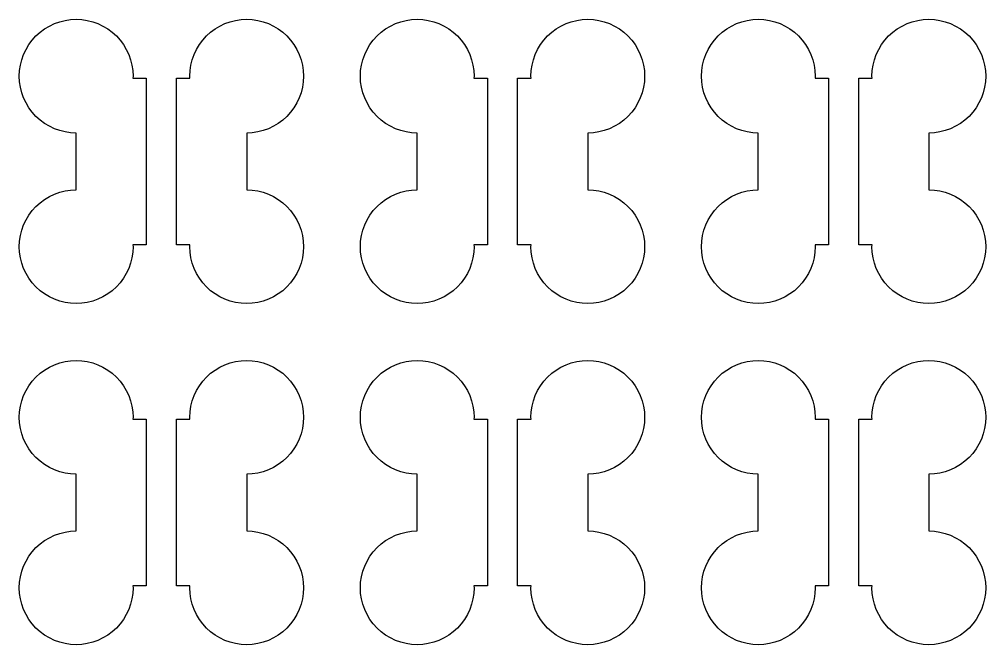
# Model space of a CAD drawing. Header units: metres. Extents: x -4 to 104, y -4 to 68.
# Drawn here: x 23.25 to 48.75, y 32.25 to 48.75 of the extents above; entities that cross this region are included whole.
import ezdxf

# ---------------------------------------------------------------- set-up
doc = ezdxf.new("R2010")
doc.units = ezdxf.units.M

msp = doc.modelspace()

# ---------------------------------------------------------------- linework, layer by layer
for p, q in [((24.3146, 48.6854), (24.4574, 48.7212)), ((24.4574, 48.7212), (24.603, 48.7428)), ((24.603, 48.7428), (24.75, 48.75)), ((24.75, 48.75), (24.897, 48.7428)), ((24.897, 48.7428), (25.0426, 48.7212)), ((25.0426, 48.7212), (25.1854, 48.6854)), ((28.8146, 48.6854), (28.9574, 48.7212)), ((28.9574, 48.7212), (29.103, 48.7428)), ((29.103, 48.7428), (29.25, 48.75)), ((29.25, 48.75), (29.397, 48.7428)), ((29.397, 48.7428), (29.5426, 48.7212)), ((29.5426, 48.7212), (29.6854, 48.6854)), ((33.3146, 48.6854), (33.4574, 48.7212)), ((33.4574, 48.7212), (33.603, 48.7428)), ((33.603, 48.7428), (33.75, 48.75)), ((33.75, 48.75), (33.897, 48.7428)), ((33.897, 48.7428), (34.0426, 48.7212)), ((34.0426, 48.7212), (34.1854, 48.6854)), ((37.8146, 48.6854), (37.9574, 48.7212)), ((37.9574, 48.7212), (38.103, 48.7428)), ((38.103, 48.7428), (38.25, 48.75)), ((38.25, 48.75), (38.397, 48.7428)), ((38.397, 48.7428), (38.5426, 48.7212)), ((38.5426, 48.7212), (38.6854, 48.6854)), ((42.3146, 48.6854), (42.4574, 48.7212)), ((42.4574, 48.7212), (42.603, 48.7428)), ((42.603, 48.7428), (42.75, 48.75)), ((42.75, 48.75), (42.897, 48.7428)), ((42.897, 48.7428), (43.0426, 48.7212)), ((43.0426, 48.7212), (43.1854, 48.6854)), ((46.8146, 48.6854), (46.9574, 48.7212)), ((46.9574, 48.7212), (47.103, 48.7428)), ((47.103, 48.7428), (47.25, 48.75)), ((47.25, 48.75), (47.397, 48.7428)), ((47.397, 48.7428), (47.5426, 48.7212)), ((47.5426, 48.7212), (47.6854, 48.6854)), ((23.7984, 48.4095), (23.9167, 48.4972)), ((23.9167, 48.4972), (24.0429, 48.5729)), ((24.0429, 48.5729), (24.176, 48.6358)), ((24.176, 48.6358), (24.3146, 48.6854)), ((25.1854, 48.6854), (25.324, 48.6358)), ((25.324, 48.6358), (25.4571, 48.5729)), ((25.4571, 48.5729), (25.5834, 48.4972)), ((25.5834, 48.4972), (25.7016, 48.4095)), ((28.2984, 48.4095), (28.4166, 48.4972)), ((28.4166, 48.4972), (28.5429, 48.5729)), ((28.5429, 48.5729), (28.676, 48.6358)), ((28.676, 48.6358), (28.8146, 48.6854)), ((29.6854, 48.6854), (29.824, 48.6358)), ((29.824, 48.6358), (29.9571, 48.5729)), ((29.9571, 48.5729), (30.0833, 48.4972)), ((30.0833, 48.4972), (30.2016, 48.4095)), ((32.7984, 48.4095), (32.9167, 48.4972)), ((32.9167, 48.4972), (33.0429, 48.5729)), ((33.0429, 48.5729), (33.176, 48.6358)), ((33.176, 48.6358), (33.3146, 48.6854)), ((34.1854, 48.6854), (34.324, 48.6358)), ((34.324, 48.6358), (34.4571, 48.5729)), ((34.4571, 48.5729), (34.5834, 48.4972)), ((34.5834, 48.4972), (34.7016, 48.4095)), ((37.2984, 48.4095), (37.4166, 48.4972)), ((37.4166, 48.4972), (37.5429, 48.5729)), ((37.5429, 48.5729), (37.676, 48.6358)), ((37.676, 48.6358), (37.8146, 48.6854)), ((38.6854, 48.6854), (38.824, 48.6358)), ((38.824, 48.6358), (38.9571, 48.5729)), ((38.9571, 48.5729), (39.0833, 48.4972)), ((39.0833, 48.4972), (39.2016, 48.4095)), ((41.7984, 48.4095), (41.9167, 48.4972)), ((41.9167, 48.4972), (42.0429, 48.5729)), ((42.0429, 48.5729), (42.176, 48.6358)), ((42.176, 48.6358), (42.3146, 48.6854)), ((43.1854, 48.6854), (43.324, 48.6358)), ((43.324, 48.6358), (43.4571, 48.5729)), ((43.4571, 48.5729), (43.5834, 48.4972)), ((43.5834, 48.4972), (43.7016, 48.4095)), ((46.2984, 48.4095), (46.4166, 48.4972)), ((46.4166, 48.4972), (46.5429, 48.5729)), ((46.5429, 48.5729), (46.676, 48.6358)), ((46.676, 48.6358), (46.8146, 48.6854)), ((47.6854, 48.6854), (47.824, 48.6358)), ((47.824, 48.6358), (47.9571, 48.5729)), ((47.9571, 48.5729), (48.0833, 48.4972)), ((48.0833, 48.4972), (48.2016, 48.4095)), ((23.5028, 48.0833), (23.5905, 48.2016)), ((23.5905, 48.2016), (23.6893, 48.3107)), ((23.6893, 48.3107), (23.7984, 48.4095)), ((25.7016, 48.4095), (25.8107, 48.3107)), ((25.8107, 48.3107), (25.9095, 48.2016)), ((25.9095, 48.2016), (25.9972, 48.0833)), ((28.0028, 48.0833), (28.0905, 48.2016)), ((28.0905, 48.2016), (28.1893, 48.3107)), ((28.1893, 48.3107), (28.2984, 48.4095)), ((30.2016, 48.4095), (30.3107, 48.3107)), ((30.3107, 48.3107), (30.4095, 48.2016)), ((30.4095, 48.2016), (30.4972, 48.0833)), ((32.5028, 48.0833), (32.5905, 48.2016)), ((32.5905, 48.2016), (32.6893, 48.3107)), ((32.6893, 48.3107), (32.7984, 48.4095)), ((34.7016, 48.4095), (34.8107, 48.3107)), ((34.8107, 48.3107), (34.9095, 48.2016)), ((34.9095, 48.2016), (34.9972, 48.0833)), ((37.0028, 48.0833), (37.0905, 48.2016)), ((37.0905, 48.2016), (37.1893, 48.3107)), ((37.1893, 48.3107), (37.2984, 48.4095)), ((39.2016, 48.4095), (39.3107, 48.3107)), ((39.3107, 48.3107), (39.4095, 48.2016)), ((39.4095, 48.2016), (39.4972, 48.0833)), ((41.5028, 48.0833), (41.5905, 48.2016)), ((41.5905, 48.2016), (41.6893, 48.3107)), ((41.6893, 48.3107), (41.7984, 48.4095)), ((43.7016, 48.4095), (43.8107, 48.3107)), ((43.8107, 48.3107), (43.9095, 48.2016)), ((43.9095, 48.2016), (43.9972, 48.0833)), ((46.0028, 48.0833), (46.0905, 48.2016)), ((46.0905, 48.2016), (46.1893, 48.3107)), ((46.1893, 48.3107), (46.2984, 48.4095)), ((48.2016, 48.4095), (48.3107, 48.3107)), ((48.3107, 48.3107), (48.4095, 48.2016)), ((48.4095, 48.2016), (48.4972, 48.0833)), ((23.3642, 47.824), (23.4271, 47.9571)), ((23.4271, 47.9571), (23.5028, 48.0833)), ((25.9972, 48.0833), (26.0729, 47.9571)), ((26.0729, 47.9571), (26.1358, 47.824)), ((27.8642, 47.824), (27.9271, 47.9571)), ((27.9271, 47.9571), (28.0028, 48.0833)), ((30.4972, 48.0833), (30.5729, 47.9571)), ((30.5729, 47.9571), (30.6358, 47.824)), ((32.3642, 47.824), (32.4271, 47.9571)), ((32.4271, 47.9571), (32.5028, 48.0833)), ((34.9972, 48.0833), (35.0729, 47.9571)), ((35.0729, 47.9571), (35.1358, 47.824)), ((36.8642, 47.824), (36.9271, 47.9571)), ((36.9271, 47.9571), (37.0028, 48.0833)), ((39.4972, 48.0833), (39.5729, 47.9571)), ((39.5729, 47.9571), (39.6358, 47.824)), ((41.3642, 47.824), (41.4271, 47.9571)), ((41.4271, 47.9571), (41.5028, 48.0833)), ((43.9972, 48.0833), (44.0729, 47.9571)), ((44.0729, 47.9571), (44.1358, 47.824)), ((45.8642, 47.824), (45.9271, 47.9571)), ((45.9271, 47.9571), (46.0028, 48.0833)), ((48.4972, 48.0833), (48.5729, 47.9571)), ((48.5729, 47.9571), (48.6358, 47.824)), ((23.2788, 47.5426), (23.3146, 47.6854)), ((23.3146, 47.6854), (23.3642, 47.824)), ((26.1358, 47.824), (26.1854, 47.6854)), ((26.1854, 47.6854), (26.2212, 47.5426)), ((27.7788, 47.5426), (27.8146, 47.6854)), ((27.8146, 47.6854), (27.8642, 47.824)), ((30.6358, 47.824), (30.6854, 47.6854)), ((30.6854, 47.6854), (30.7212, 47.5426)), ((32.2788, 47.5426), (32.3146, 47.6854)), ((32.3146, 47.6854), (32.3642, 47.824)), ((35.1358, 47.824), (35.1854, 47.6854)), ((35.1854, 47.6854), (35.2212, 47.5426)), ((36.7788, 47.5426), (36.8146, 47.6854)), ((36.8146, 47.6854), (36.8642, 47.824)), ((39.6358, 47.824), (39.6854, 47.6854)), ((39.6854, 47.6854), (39.7212, 47.5426)), ((41.2788, 47.5426), (41.3146, 47.6854)), ((41.3146, 47.6854), (41.3642, 47.824)), ((44.1358, 47.824), (44.1854, 47.6854)), ((44.1854, 47.6854), (44.2212, 47.5426)), ((45.7788, 47.5426), (45.8146, 47.6854)), ((45.8146, 47.6854), (45.8642, 47.824)), ((48.6358, 47.824), (48.6854, 47.6854)), ((48.6854, 47.6854), (48.7212, 47.5426)), ((23.2572, 47.397), (23.2788, 47.5426)), ((26.2212, 47.5426), (26.2428, 47.397)), ((27.7572, 47.397), (27.7788, 47.5426)), ((30.7212, 47.5426), (30.7428, 47.397)), ((32.2572, 47.397), (32.2788, 47.5426)), ((35.2212, 47.5426), (35.2428, 47.397)), ((36.7572, 47.397), (36.7788, 47.5426)), ((39.7212, 47.5426), (39.7428, 47.397)), ((41.2572, 47.397), (41.2788, 47.5426)), ((44.2212, 47.5426), (44.2428, 47.397)), ((45.7572, 47.397), (45.7788, 47.5426)), ((48.7212, 47.5426), (48.7428, 47.397)), ((23.25, 47.25), (23.2572, 47.397)), ((23.2572, 47.103), (23.25, 47.25)), ((26.2428, 47.397), (26.25, 47.25)), ((26.25, 47.25), (26.2475, 47.2)), ((26.2475, 47.2), (26.6, 47.2)), ((26.6, 47.2), (26.6, 42.8)), ((27.4, 42.8), (27.4, 47.2)), ((27.4, 47.2), (27.7525, 47.2)), ((27.75, 47.25), (27.7572, 47.397)), ((27.7525, 47.2), (27.75, 47.25)), ((30.7428, 47.397), (30.75, 47.25)), ((30.75, 47.25), (30.7428, 47.103)), ((32.25, 47.25), (32.2572, 47.397)), ((32.2572, 47.103), (32.25, 47.25)), ((35.2428, 47.397), (35.25, 47.25)), ((35.25, 47.25), (35.2475, 47.2)), ((35.2475, 47.2), (35.6, 47.2)), ((35.6, 47.2), (35.6, 42.8)), ((36.4, 42.8), (36.4, 47.2)), ((36.4, 47.2), (36.7525, 47.2)), ((36.75, 47.25), (36.7572, 47.397)), ((36.7525, 47.2), (36.75, 47.25)), ((39.7428, 47.397), (39.75, 47.25)), ((39.75, 47.25), (39.7428, 47.103)), ((41.25, 47.25), (41.2572, 47.397)), ((41.2572, 47.103), (41.25, 47.25)), ((44.2428, 47.397), (44.25, 47.25)), ((44.25, 47.25), (44.2475, 47.2)), ((44.2475, 47.2), (44.6, 47.2)), ((44.6, 47.2), (44.6, 42.8)), ((45.4, 42.8), (45.4, 47.2)), ((45.4, 47.2), (45.7525, 47.2)), ((45.75, 47.25), (45.7572, 47.397)), ((45.7525, 47.2), (45.75, 47.25)), ((48.7428, 47.397), (48.75, 47.25)), ((48.75, 47.25), (48.7428, 47.103)), ((23.2788, 46.9574), (23.2572, 47.103)), ((23.3146, 46.8146), (23.2788, 46.9574)), ((30.7212, 46.9574), (30.6854, 46.8146)), ((30.7428, 47.103), (30.7212, 46.9574)), ((32.2788, 46.9574), (32.2572, 47.103)), ((32.3146, 46.8146), (32.2788, 46.9574)), ((39.7212, 46.9574), (39.6854, 46.8146)), ((39.7428, 47.103), (39.7212, 46.9574)), ((41.2788, 46.9574), (41.2572, 47.103)), ((41.3146, 46.8146), (41.2788, 46.9574)), ((48.7212, 46.9574), (48.6854, 46.8146)), ((48.7428, 47.103), (48.7212, 46.9574)), ((23.3642, 46.676), (23.3146, 46.8146)), ((23.4271, 46.5429), (23.3642, 46.676)), ((30.6358, 46.676), (30.5729, 46.5429)), ((30.6854, 46.8146), (30.6358, 46.676)), ((32.3642, 46.676), (32.3146, 46.8146)), ((32.4271, 46.5429), (32.3642, 46.676)), ((39.6358, 46.676), (39.5729, 46.5429)), ((39.6854, 46.8146), (39.6358, 46.676)), ((41.3642, 46.676), (41.3146, 46.8146)), ((41.4271, 46.5429), (41.3642, 46.676)), ((48.6358, 46.676), (48.5729, 46.5429)), ((48.6854, 46.8146), (48.6358, 46.676)), ((23.5028, 46.4166), (23.4271, 46.5429)), ((23.5905, 46.2984), (23.5028, 46.4166)), ((30.4972, 46.4166), (30.4095, 46.2984)), ((30.5729, 46.5429), (30.4972, 46.4166)), ((32.5028, 46.4166), (32.4271, 46.5429)), ((32.5905, 46.2984), (32.5028, 46.4166)), ((39.4972, 46.4166), (39.4095, 46.2984)), ((39.5729, 46.5429), (39.4972, 46.4166)), ((41.5028, 46.4166), (41.4271, 46.5429)), ((41.5905, 46.2984), (41.5028, 46.4166)), ((48.4972, 46.4166), (48.4095, 46.2984)), ((48.5729, 46.5429), (48.4972, 46.4166)), ((23.6893, 46.1893), (23.5905, 46.2984)), ((23.7984, 46.0905), (23.6893, 46.1893)), ((30.3107, 46.1893), (30.2016, 46.0905)), ((30.4095, 46.2984), (30.3107, 46.1893)), ((32.6893, 46.1893), (32.5905, 46.2984)), ((32.7984, 46.0905), (32.6893, 46.1893)), ((39.3107, 46.1893), (39.2016, 46.0905)), ((39.4095, 46.2984), (39.3107, 46.1893)), ((41.6893, 46.1893), (41.5905, 46.2984)), ((41.7984, 46.0905), (41.6893, 46.1893)), ((48.3107, 46.1893), (48.2016, 46.0905)), ((48.4095, 46.2984), (48.3107, 46.1893)), ((23.9167, 46.0028), (23.7984, 46.0905)), ((24.0429, 45.9271), (23.9167, 46.0028)), ((24.176, 45.8642), (24.0429, 45.9271)), ((29.9571, 45.9271), (29.824, 45.8642)), ((30.0833, 46.0028), (29.9571, 45.9271)), ((30.2016, 46.0905), (30.0833, 46.0028)), ((32.9167, 46.0028), (32.7984, 46.0905)), ((33.0429, 45.9271), (32.9167, 46.0028)), ((33.176, 45.8642), (33.0429, 45.9271)), ((38.9571, 45.9271), (38.824, 45.8642)), ((39.0833, 46.0028), (38.9571, 45.9271)), ((39.2016, 46.0905), (39.0833, 46.0028)), ((41.9167, 46.0028), (41.7984, 46.0905)), ((42.0429, 45.9271), (41.9167, 46.0028)), ((42.176, 45.8642), (42.0429, 45.9271)), ((47.9571, 45.9271), (47.824, 45.8642)), ((48.0833, 46.0028), (47.9571, 45.9271)), ((48.2016, 46.0905), (48.0833, 46.0028)), ((24.3146, 45.8146), (24.176, 45.8642)), ((24.4574, 45.7788), (24.3146, 45.8146)), ((24.603, 45.7572), (24.4574, 45.7788)), ((24.75, 45.75), (24.603, 45.7572)), ((24.75, 44.25), (24.75, 45.75)), ((29.397, 45.7572), (29.25, 45.75)), ((29.25, 45.75), (29.25, 44.25)), ((29.5426, 45.7788), (29.397, 45.7572)), ((29.6854, 45.8146), (29.5426, 45.7788)), ((29.824, 45.8642), (29.6854, 45.8146)), ((33.3146, 45.8146), (33.176, 45.8642)), ((33.4574, 45.7788), (33.3146, 45.8146)), ((33.603, 45.7572), (33.4574, 45.7788)), ((33.75, 45.75), (33.603, 45.7572)), ((33.75, 44.25), (33.75, 45.75)), ((38.397, 45.7572), (38.25, 45.75)), ((38.25, 45.75), (38.25, 44.25)), ((38.5426, 45.7788), (38.397, 45.7572)), ((38.6854, 45.8146), (38.5426, 45.7788)), ((38.824, 45.8642), (38.6854, 45.8146)), ((42.3146, 45.8146), (42.176, 45.8642)), ((42.4574, 45.7788), (42.3146, 45.8146)), ((42.603, 45.7572), (42.4574, 45.7788)), ((42.75, 45.75), (42.603, 45.7572)), ((42.75, 44.25), (42.75, 45.75)), ((47.397, 45.7572), (47.25, 45.75)), ((47.25, 45.75), (47.25, 44.25)), ((47.5426, 45.7788), (47.397, 45.7572)), ((47.6854, 45.8146), (47.5426, 45.7788)), ((47.824, 45.8642), (47.6854, 45.8146)), ((24.0429, 44.0729), (24.176, 44.1358)), ((24.176, 44.1358), (24.3146, 44.1854)), ((24.3146, 44.1854), (24.4574, 44.2212)), ((24.4574, 44.2212), (24.603, 44.2428)), ((24.603, 44.2428), (24.75, 44.25)), ((29.25, 44.25), (29.397, 44.2428)), ((29.397, 44.2428), (29.5426, 44.2212)), ((29.5426, 44.2212), (29.6854, 44.1854)), ((29.6854, 44.1854), (29.824, 44.1358)), ((29.824, 44.1358), (29.9571, 44.0729)), ((33.0429, 44.0729), (33.176, 44.1358)), ((33.176, 44.1358), (33.3146, 44.1854)), ((33.3146, 44.1854), (33.4574, 44.2212)), ((33.4574, 44.2212), (33.603, 44.2428)), ((33.603, 44.2428), (33.75, 44.25)), ((38.25, 44.25), (38.397, 44.2428)), ((38.397, 44.2428), (38.5426, 44.2212)), ((38.5426, 44.2212), (38.6854, 44.1854)), ((38.6854, 44.1854), (38.824, 44.1358)), ((38.824, 44.1358), (38.9571, 44.0729)), ((42.0429, 44.0729), (42.176, 44.1358)), ((42.176, 44.1358), (42.3146, 44.1854)), ((42.3146, 44.1854), (42.4574, 44.2212)), ((42.4574, 44.2212), (42.603, 44.2428)), ((42.603, 44.2428), (42.75, 44.25)), ((47.25, 44.25), (47.397, 44.2428)), ((47.397, 44.2428), (47.5426, 44.2212)), ((47.5426, 44.2212), (47.6854, 44.1854)), ((47.6854, 44.1854), (47.824, 44.1358)), ((47.824, 44.1358), (47.9571, 44.0729)), ((23.6893, 43.8107), (23.7984, 43.9095)), ((23.7984, 43.9095), (23.9167, 43.9972)), ((23.9167, 43.9972), (24.0429, 44.0729)), ((29.9571, 44.0729), (30.0833, 43.9972)), ((30.0833, 43.9972), (30.2016, 43.9095)), ((30.2016, 43.9095), (30.3107, 43.8107)), ((32.6893, 43.8107), (32.7984, 43.9095)), ((32.7984, 43.9095), (32.9167, 43.9972)), ((32.9167, 43.9972), (33.0429, 44.0729)), ((38.9571, 44.0729), (39.0833, 43.9972)), ((39.0833, 43.9972), (39.2016, 43.9095)), ((39.2016, 43.9095), (39.3107, 43.8107)), ((41.6893, 43.8107), (41.7984, 43.9095)), ((41.7984, 43.9095), (41.9167, 43.9972)), ((41.9167, 43.9972), (42.0429, 44.0729)), ((47.9571, 44.0729), (48.0833, 43.9972)), ((48.0833, 43.9972), (48.2016, 43.9095)), ((48.2016, 43.9095), (48.3107, 43.8107)), ((23.5028, 43.5834), (23.5905, 43.7016)), ((23.5905, 43.7016), (23.6893, 43.8107)), ((30.3107, 43.8107), (30.4095, 43.7016)), ((30.4095, 43.7016), (30.4972, 43.5834)), ((32.5028, 43.5834), (32.5905, 43.7016)), ((32.5905, 43.7016), (32.6893, 43.8107)), ((39.3107, 43.8107), (39.4095, 43.7016)), ((39.4095, 43.7016), (39.4972, 43.5834)), ((41.5028, 43.5834), (41.5905, 43.7016)), ((41.5905, 43.7016), (41.6893, 43.8107)), ((48.3107, 43.8107), (48.4095, 43.7016)), ((48.4095, 43.7016), (48.4972, 43.5834)), ((23.3642, 43.324), (23.4271, 43.4571)), ((23.4271, 43.4571), (23.5028, 43.5834)), ((30.4972, 43.5834), (30.5729, 43.4571)), ((30.5729, 43.4571), (30.6358, 43.324)), ((32.3642, 43.324), (32.4271, 43.4571)), ((32.4271, 43.4571), (32.5028, 43.5834)), ((39.4972, 43.5834), (39.5729, 43.4571)), ((39.5729, 43.4571), (39.6358, 43.324)), ((41.3642, 43.324), (41.4271, 43.4571)), ((41.4271, 43.4571), (41.5028, 43.5834)), ((48.4972, 43.5834), (48.5729, 43.4571)), ((48.5729, 43.4571), (48.6358, 43.324)), ((23.2788, 43.0426), (23.3146, 43.1854)), ((23.3146, 43.1854), (23.3642, 43.324)), ((30.6358, 43.324), (30.6854, 43.1854)), ((30.6854, 43.1854), (30.7212, 43.0426)), ((32.2788, 43.0426), (32.3146, 43.1854)), ((32.3146, 43.1854), (32.3642, 43.324)), ((39.6358, 43.324), (39.6854, 43.1854)), ((39.6854, 43.1854), (39.7212, 43.0426)), ((41.2788, 43.0426), (41.3146, 43.1854)), ((41.3146, 43.1854), (41.3642, 43.324)), ((48.6358, 43.324), (48.6854, 43.1854)), ((48.6854, 43.1854), (48.7212, 43.0426)), ((23.25, 42.75), (23.2572, 42.897)), ((23.2572, 42.897), (23.2788, 43.0426)), ((30.7212, 43.0426), (30.7428, 42.897)), ((30.7428, 42.897), (30.75, 42.75)), ((32.25, 42.75), (32.2572, 42.897)), ((32.2572, 42.897), (32.2788, 43.0426)), ((39.7212, 43.0426), (39.7428, 42.897)), ((39.7428, 42.897), (39.75, 42.75)), ((41.25, 42.75), (41.2572, 42.897)), ((41.2572, 42.897), (41.2788, 43.0426)), ((48.7212, 43.0426), (48.7428, 42.897)), ((48.7428, 42.897), (48.75, 42.75)), ((23.2572, 42.603), (23.25, 42.75)), ((23.2788, 42.4574), (23.2572, 42.603)), ((26.2428, 42.603), (26.2212, 42.4574)), ((26.25, 42.75), (26.2428, 42.603)), ((26.6, 42.8), (26.2475, 42.8)), ((26.2475, 42.8), (26.25, 42.75)), ((27.7525, 42.8), (27.4, 42.8)), ((27.75, 42.75), (27.7525, 42.8)), ((27.7572, 42.603), (27.75, 42.75)), ((27.7788, 42.4574), (27.7572, 42.603)), ((30.7428, 42.603), (30.7212, 42.4574)), ((30.75, 42.75), (30.7428, 42.603)), ((32.2572, 42.603), (32.25, 42.75)), ((32.2788, 42.4574), (32.2572, 42.603)), ((35.2428, 42.603), (35.2212, 42.4574)), ((35.25, 42.75), (35.2428, 42.603)), ((35.6, 42.8), (35.2475, 42.8)), ((35.2475, 42.8), (35.25, 42.75)), ((36.7525, 42.8), (36.4, 42.8)), ((36.75, 42.75), (36.7525, 42.8)), ((36.7572, 42.603), (36.75, 42.75)), ((36.7788, 42.4574), (36.7572, 42.603)), ((39.7428, 42.603), (39.7212, 42.4574)), ((39.75, 42.75), (39.7428, 42.603)), ((41.2572, 42.603), (41.25, 42.75)), ((41.2788, 42.4574), (41.2572, 42.603)), ((44.2428, 42.603), (44.2212, 42.4574)), ((44.25, 42.75), (44.2428, 42.603)), ((44.6, 42.8), (44.2475, 42.8)), ((44.2475, 42.8), (44.25, 42.75)), ((45.7525, 42.8), (45.4, 42.8)), ((45.75, 42.75), (45.7525, 42.8)), ((45.7572, 42.603), (45.75, 42.75)), ((45.7788, 42.4574), (45.7572, 42.603)), ((48.7428, 42.603), (48.7212, 42.4574)), ((48.75, 42.75), (48.7428, 42.603)), ((23.3146, 42.3146), (23.2788, 42.4574)), ((26.2212, 42.4574), (26.1854, 42.3146)), ((27.8146, 42.3146), (27.7788, 42.4574)), ((30.7212, 42.4574), (30.6854, 42.3146)), ((32.3146, 42.3146), (32.2788, 42.4574)), ((35.2212, 42.4574), (35.1854, 42.3146)), ((36.8146, 42.3146), (36.7788, 42.4574)), ((39.7212, 42.4574), (39.6854, 42.3146)), ((41.3146, 42.3146), (41.2788, 42.4574)), ((44.2212, 42.4574), (44.1854, 42.3146)), ((45.8146, 42.3146), (45.7788, 42.4574)), ((48.7212, 42.4574), (48.6854, 42.3146)), ((23.3642, 42.176), (23.3146, 42.3146)), ((23.4271, 42.0429), (23.3642, 42.176)), ((26.1358, 42.176), (26.0729, 42.0429)), ((26.1854, 42.3146), (26.1358, 42.176)), ((27.8642, 42.176), (27.8146, 42.3146)), ((27.9271, 42.0429), (27.8642, 42.176)), ((30.6358, 42.176), (30.5729, 42.0429)), ((30.6854, 42.3146), (30.6358, 42.176)), ((32.3642, 42.176), (32.3146, 42.3146)), ((32.4271, 42.0429), (32.3642, 42.176)), ((35.1358, 42.176), (35.0729, 42.0429)), ((35.1854, 42.3146), (35.1358, 42.176)), ((36.8642, 42.176), (36.8146, 42.3146)), ((36.9271, 42.0429), (36.8642, 42.176)), ((39.6358, 42.176), (39.5729, 42.0429)), ((39.6854, 42.3146), (39.6358, 42.176)), ((41.3642, 42.176), (41.3146, 42.3146)), ((41.4271, 42.0429), (41.3642, 42.176)), ((44.1358, 42.176), (44.0729, 42.0429)), ((44.1854, 42.3146), (44.1358, 42.176)), ((45.8642, 42.176), (45.8146, 42.3146)), ((45.9271, 42.0429), (45.8642, 42.176)), ((48.6358, 42.176), (48.5729, 42.0429)), ((48.6854, 42.3146), (48.6358, 42.176)), ((23.5028, 41.9167), (23.4271, 42.0429)), ((23.5905, 41.7984), (23.5028, 41.9167)), ((25.9972, 41.9167), (25.9095, 41.7984)), ((26.0729, 42.0429), (25.9972, 41.9167)), ((28.0028, 41.9167), (27.9271, 42.0429)), ((28.0905, 41.7984), (28.0028, 41.9167)), ((30.4972, 41.9167), (30.4095, 41.7984)), ((30.5729, 42.0429), (30.4972, 41.9167)), ((32.5028, 41.9167), (32.4271, 42.0429)), ((32.5905, 41.7984), (32.5028, 41.9167)), ((34.9972, 41.9167), (34.9095, 41.7984)), ((35.0729, 42.0429), (34.9972, 41.9167)), ((37.0028, 41.9167), (36.9271, 42.0429)), ((37.0905, 41.7984), (37.0028, 41.9167)), ((39.4972, 41.9167), (39.4095, 41.7984)), ((39.5729, 42.0429), (39.4972, 41.9167)), ((41.5028, 41.9167), (41.4271, 42.0429)), ((41.5905, 41.7984), (41.5028, 41.9167)), ((43.9972, 41.9167), (43.9095, 41.7984)), ((44.0729, 42.0429), (43.9972, 41.9167)), ((46.0028, 41.9167), (45.9271, 42.0429)), ((46.0905, 41.7984), (46.0028, 41.9167)), ((48.4972, 41.9167), (48.4095, 41.7984)), ((48.5729, 42.0429), (48.4972, 41.9167)), ((23.6893, 41.6893), (23.5905, 41.7984)), ((23.7984, 41.5905), (23.6893, 41.6893)), ((23.9167, 41.5028), (23.7984, 41.5905)), ((25.7016, 41.5905), (25.5834, 41.5028)), ((25.8107, 41.6893), (25.7016, 41.5905)), ((25.9095, 41.7984), (25.8107, 41.6893)), ((28.1893, 41.6893), (28.0905, 41.7984)), ((28.2984, 41.5905), (28.1893, 41.6893)), ((28.4166, 41.5028), (28.2984, 41.5905)), ((30.2016, 41.5905), (30.0833, 41.5028)), ((30.3107, 41.6893), (30.2016, 41.5905)), ((30.4095, 41.7984), (30.3107, 41.6893)), ((32.6893, 41.6893), (32.5905, 41.7984)), ((32.7984, 41.5905), (32.6893, 41.6893)), ((32.9167, 41.5028), (32.7984, 41.5905)), ((34.7016, 41.5905), (34.5834, 41.5028)), ((34.8107, 41.6893), (34.7016, 41.5905)), ((34.9095, 41.7984), (34.8107, 41.6893)), ((37.1893, 41.6893), (37.0905, 41.7984)), ((37.2984, 41.5905), (37.1893, 41.6893)), ((37.4166, 41.5028), (37.2984, 41.5905)), ((39.2016, 41.5905), (39.0833, 41.5028)), ((39.3107, 41.6893), (39.2016, 41.5905)), ((39.4095, 41.7984), (39.3107, 41.6893)), ((41.6893, 41.6893), (41.5905, 41.7984)), ((41.7984, 41.5905), (41.6893, 41.6893)), ((41.9167, 41.5028), (41.7984, 41.5905)), ((43.7016, 41.5905), (43.5834, 41.5028)), ((43.8107, 41.6893), (43.7016, 41.5905)), ((43.9095, 41.7984), (43.8107, 41.6893)), ((46.1893, 41.6893), (46.0905, 41.7984)), ((46.2984, 41.5905), (46.1893, 41.6893)), ((46.4166, 41.5028), (46.2984, 41.5905)), ((48.2016, 41.5905), (48.0833, 41.5028)), ((48.3107, 41.6893), (48.2016, 41.5905)), ((48.4095, 41.7984), (48.3107, 41.6893)), ((24.0429, 41.4271), (23.9167, 41.5028)), ((24.176, 41.3642), (24.0429, 41.4271)), ((24.3146, 41.3146), (24.176, 41.3642)), ((24.4574, 41.2788), (24.3146, 41.3146)), ((25.1854, 41.3146), (25.0426, 41.2788)), ((25.324, 41.3642), (25.1854, 41.3146)), ((25.4571, 41.4271), (25.324, 41.3642)), ((25.5834, 41.5028), (25.4571, 41.4271)), ((28.5429, 41.4271), (28.4166, 41.5028)), ((28.676, 41.3642), (28.5429, 41.4271)), ((28.8146, 41.3146), (28.676, 41.3642)), ((28.9574, 41.2788), (28.8146, 41.3146)), ((29.6854, 41.3146), (29.5426, 41.2788)), ((29.824, 41.3642), (29.6854, 41.3146)), ((29.9571, 41.4271), (29.824, 41.3642)), ((30.0833, 41.5028), (29.9571, 41.4271)), ((33.0429, 41.4271), (32.9167, 41.5028)), ((33.176, 41.3642), (33.0429, 41.4271)), ((33.3146, 41.3146), (33.176, 41.3642)), ((33.4574, 41.2788), (33.3146, 41.3146)), ((34.1854, 41.3146), (34.0426, 41.2788)), ((34.324, 41.3642), (34.1854, 41.3146)), ((34.4571, 41.4271), (34.324, 41.3642)), ((34.5834, 41.5028), (34.4571, 41.4271)), ((37.5429, 41.4271), (37.4166, 41.5028)), ((37.676, 41.3642), (37.5429, 41.4271)), ((37.8146, 41.3146), (37.676, 41.3642)), ((37.9574, 41.2788), (37.8146, 41.3146)), ((38.6854, 41.3146), (38.5426, 41.2788)), ((38.824, 41.3642), (38.6854, 41.3146)), ((38.9571, 41.4271), (38.824, 41.3642)), ((39.0833, 41.5028), (38.9571, 41.4271)), ((42.0429, 41.4271), (41.9167, 41.5028)), ((42.176, 41.3642), (42.0429, 41.4271)), ((42.3146, 41.3146), (42.176, 41.3642)), ((42.4574, 41.2788), (42.3146, 41.3146)), ((43.1854, 41.3146), (43.0426, 41.2788)), ((43.324, 41.3642), (43.1854, 41.3146)), ((43.4571, 41.4271), (43.324, 41.3642)), ((43.5834, 41.5028), (43.4571, 41.4271)), ((46.5429, 41.4271), (46.4166, 41.5028)), ((46.676, 41.3642), (46.5429, 41.4271)), ((46.8146, 41.3146), (46.676, 41.3642)), ((46.9574, 41.2788), (46.8146, 41.3146)), ((47.6854, 41.3146), (47.5426, 41.2788)), ((47.824, 41.3642), (47.6854, 41.3146)), ((47.9571, 41.4271), (47.824, 41.3642)), ((48.0833, 41.5028), (47.9571, 41.4271)), ((24.603, 41.2572), (24.4574, 41.2788)), ((24.75, 41.25), (24.603, 41.2572)), ((24.897, 41.2572), (24.75, 41.25)), ((25.0426, 41.2788), (24.897, 41.2572)), ((29.103, 41.2572), (28.9574, 41.2788)), ((29.25, 41.25), (29.103, 41.2572)), ((29.397, 41.2572), (29.25, 41.25)), ((29.5426, 41.2788), (29.397, 41.2572)), ((33.603, 41.2572), (33.4574, 41.2788)), ((33.75, 41.25), (33.603, 41.2572)), ((33.897, 41.2572), (33.75, 41.25)), ((34.0426, 41.2788), (33.897, 41.2572)), ((38.103, 41.2572), (37.9574, 41.2788)), ((38.25, 41.25), (38.103, 41.2572)), ((38.397, 41.2572), (38.25, 41.25)), ((38.5426, 41.2788), (38.397, 41.2572)), ((42.603, 41.2572), (42.4574, 41.2788)), ((42.75, 41.25), (42.603, 41.2572)), ((42.897, 41.2572), (42.75, 41.25)), ((43.0426, 41.2788), (42.897, 41.2572)), ((47.103, 41.2572), (46.9574, 41.2788)), ((47.25, 41.25), (47.103, 41.2572)), ((47.397, 41.2572), (47.25, 41.25)), ((47.5426, 41.2788), (47.397, 41.2572)), ((23.9167, 39.4972), (24.0429, 39.5729)), ((24.0429, 39.5729), (24.176, 39.6358)), ((24.176, 39.6358), (24.3146, 39.6854)), ((24.3146, 39.6854), (24.4574, 39.7212)), ((24.4574, 39.7212), (24.603, 39.7428)), ((24.603, 39.7428), (24.75, 39.75)), ((24.75, 39.75), (24.897, 39.7428)), ((24.897, 39.7428), (25.0426, 39.7212)), ((25.0426, 39.7212), (25.1854, 39.6854)), ((25.1854, 39.6854), (25.324, 39.6358)), ((25.324, 39.6358), (25.4571, 39.5729)), ((25.4571, 39.5729), (25.5834, 39.4972)), ((28.4166, 39.4972), (28.5429, 39.5729)), ((28.5429, 39.5729), (28.676, 39.6358)), ((28.676, 39.6358), (28.8146, 39.6854)), ((28.8146, 39.6854), (28.9574, 39.7212)), ((28.9574, 39.7212), (29.103, 39.7428)), ((29.103, 39.7428), (29.25, 39.75)), ((29.25, 39.75), (29.397, 39.7428)), ((29.397, 39.7428), (29.5426, 39.7212)), ((29.5426, 39.7212), (29.6854, 39.6854)), ((29.6854, 39.6854), (29.824, 39.6358)), ((29.824, 39.6358), (29.9571, 39.5729)), ((29.9571, 39.5729), (30.0833, 39.4972)), ((32.9167, 39.4972), (33.0429, 39.5729)), ((33.0429, 39.5729), (33.176, 39.6358)), ((33.176, 39.6358), (33.3146, 39.6854)), ((33.3146, 39.6854), (33.4574, 39.7212)), ((33.4574, 39.7212), (33.603, 39.7428)), ((33.603, 39.7428), (33.75, 39.75)), ((33.75, 39.75), (33.897, 39.7428)), ((33.897, 39.7428), (34.0426, 39.7212)), ((34.0426, 39.7212), (34.1854, 39.6854)), ((34.1854, 39.6854), (34.324, 39.6358)), ((34.324, 39.6358), (34.4571, 39.5729)), ((34.4571, 39.5729), (34.5834, 39.4972)), ((37.4166, 39.4972), (37.5429, 39.5729)), ((37.5429, 39.5729), (37.676, 39.6358)), ((37.676, 39.6358), (37.8146, 39.6854)), ((37.8146, 39.6854), (37.9574, 39.7212)), ((37.9574, 39.7212), (38.103, 39.7428)), ((38.103, 39.7428), (38.25, 39.75)), ((38.25, 39.75), (38.397, 39.7428)), ((38.397, 39.7428), (38.5426, 39.7212)), ((38.5426, 39.7212), (38.6854, 39.6854)), ((38.6854, 39.6854), (38.824, 39.6358)), ((38.824, 39.6358), (38.9571, 39.5729)), ((38.9571, 39.5729), (39.0833, 39.4972)), ((41.9167, 39.4972), (42.0429, 39.5729)), ((42.0429, 39.5729), (42.176, 39.6358)), ((42.176, 39.6358), (42.3146, 39.6854)), ((42.3146, 39.6854), (42.4574, 39.7212)), ((42.4574, 39.7212), (42.603, 39.7428)), ((42.603, 39.7428), (42.75, 39.75)), ((42.75, 39.75), (42.897, 39.7428)), ((42.897, 39.7428), (43.0426, 39.7212)), ((43.0426, 39.7212), (43.1854, 39.6854)), ((43.1854, 39.6854), (43.324, 39.6358)), ((43.324, 39.6358), (43.4571, 39.5729)), ((43.4571, 39.5729), (43.5834, 39.4972)), ((46.4166, 39.4972), (46.5429, 39.5729)), ((46.5429, 39.5729), (46.676, 39.6358)), ((46.676, 39.6358), (46.8146, 39.6854)), ((46.8146, 39.6854), (46.9574, 39.7212)), ((46.9574, 39.7212), (47.103, 39.7428)), ((47.103, 39.7428), (47.25, 39.75)), ((47.25, 39.75), (47.397, 39.7428)), ((47.397, 39.7428), (47.5426, 39.7212)), ((47.5426, 39.7212), (47.6854, 39.6854)), ((47.6854, 39.6854), (47.824, 39.6358)), ((47.824, 39.6358), (47.9571, 39.5729)), ((47.9571, 39.5729), (48.0833, 39.4972)), ((23.5905, 39.2016), (23.6893, 39.3107)), ((23.6893, 39.3107), (23.7984, 39.4095)), ((23.7984, 39.4095), (23.9167, 39.4972)), ((25.5834, 39.4972), (25.7016, 39.4095)), ((25.7016, 39.4095), (25.8107, 39.3107)), ((25.8107, 39.3107), (25.9095, 39.2016)), ((28.0905, 39.2016), (28.1893, 39.3107)), ((28.1893, 39.3107), (28.2984, 39.4095)), ((28.2984, 39.4095), (28.4166, 39.4972)), ((30.0833, 39.4972), (30.2016, 39.4095)), ((30.2016, 39.4095), (30.3107, 39.3107)), ((30.3107, 39.3107), (30.4095, 39.2016)), ((32.5905, 39.2016), (32.6893, 39.3107)), ((32.6893, 39.3107), (32.7984, 39.4095)), ((32.7984, 39.4095), (32.9167, 39.4972)), ((34.5834, 39.4972), (34.7016, 39.4095)), ((34.7016, 39.4095), (34.8107, 39.3107)), ((34.8107, 39.3107), (34.9095, 39.2016)), ((37.0905, 39.2016), (37.1893, 39.3107)), ((37.1893, 39.3107), (37.2984, 39.4095)), ((37.2984, 39.4095), (37.4166, 39.4972)), ((39.0833, 39.4972), (39.2016, 39.4095)), ((39.2016, 39.4095), (39.3107, 39.3107)), ((39.3107, 39.3107), (39.4095, 39.2016)), ((41.5905, 39.2016), (41.6893, 39.3107)), ((41.6893, 39.3107), (41.7984, 39.4095)), ((41.7984, 39.4095), (41.9167, 39.4972)), ((43.5834, 39.4972), (43.7016, 39.4095)), ((43.7016, 39.4095), (43.8107, 39.3107)), ((43.8107, 39.3107), (43.9095, 39.2016)), ((46.0905, 39.2016), (46.1893, 39.3107)), ((46.1893, 39.3107), (46.2984, 39.4095)), ((46.2984, 39.4095), (46.4166, 39.4972)), ((48.0833, 39.4972), (48.2016, 39.4095)), ((48.2016, 39.4095), (48.3107, 39.3107)), ((48.3107, 39.3107), (48.4095, 39.2016)), ((23.4271, 38.9571), (23.5028, 39.0833)), ((23.5028, 39.0833), (23.5905, 39.2016)), ((25.9095, 39.2016), (25.9972, 39.0833)), ((25.9972, 39.0833), (26.0729, 38.9571)), ((27.9271, 38.9571), (28.0028, 39.0833)), ((28.0028, 39.0833), (28.0905, 39.2016)), ((30.4095, 39.2016), (30.4972, 39.0833)), ((30.4972, 39.0833), (30.5729, 38.9571)), ((32.4271, 38.9571), (32.5028, 39.0833)), ((32.5028, 39.0833), (32.5905, 39.2016)), ((34.9095, 39.2016), (34.9972, 39.0833)), ((34.9972, 39.0833), (35.0729, 38.9571)), ((36.9271, 38.9571), (37.0028, 39.0833)), ((37.0028, 39.0833), (37.0905, 39.2016)), ((39.4095, 39.2016), (39.4972, 39.0833)), ((39.4972, 39.0833), (39.5729, 38.9571)), ((41.4271, 38.9571), (41.5028, 39.0833)), ((41.5028, 39.0833), (41.5905, 39.2016)), ((43.9095, 39.2016), (43.9972, 39.0833)), ((43.9972, 39.0833), (44.0729, 38.9571)), ((45.9271, 38.9571), (46.0028, 39.0833)), ((46.0028, 39.0833), (46.0905, 39.2016)), ((48.4095, 39.2016), (48.4972, 39.0833)), ((48.4972, 39.0833), (48.5729, 38.9571)), ((23.3146, 38.6854), (23.3642, 38.824)), ((23.3642, 38.824), (23.4271, 38.9571)), ((26.0729, 38.9571), (26.1358, 38.824)), ((26.1358, 38.824), (26.1854, 38.6854)), ((27.8146, 38.6854), (27.8642, 38.824)), ((27.8642, 38.824), (27.9271, 38.9571)), ((30.5729, 38.9571), (30.6358, 38.824)), ((30.6358, 38.824), (30.6854, 38.6854)), ((32.3146, 38.6854), (32.3642, 38.824)), ((32.3642, 38.824), (32.4271, 38.9571)), ((35.0729, 38.9571), (35.1358, 38.824)), ((35.1358, 38.824), (35.1854, 38.6854)), ((36.8146, 38.6854), (36.8642, 38.824)), ((36.8642, 38.824), (36.9271, 38.9571)), ((39.5729, 38.9571), (39.6358, 38.824)), ((39.6358, 38.824), (39.6854, 38.6854)), ((41.3146, 38.6854), (41.3642, 38.824)), ((41.3642, 38.824), (41.4271, 38.9571)), ((44.0729, 38.9571), (44.1358, 38.824)), ((44.1358, 38.824), (44.1854, 38.6854)), ((45.8146, 38.6854), (45.8642, 38.824)), ((45.8642, 38.824), (45.9271, 38.9571)), ((48.5729, 38.9571), (48.6358, 38.824)), ((48.6358, 38.824), (48.6854, 38.6854)), ((23.2572, 38.397), (23.2788, 38.5426)), ((23.2788, 38.5426), (23.3146, 38.6854)), ((26.1854, 38.6854), (26.2212, 38.5426)), ((26.2212, 38.5426), (26.2428, 38.397)), ((27.7572, 38.397), (27.7788, 38.5426)), ((27.7788, 38.5426), (27.8146, 38.6854)), ((30.6854, 38.6854), (30.7212, 38.5426)), ((30.7212, 38.5426), (30.7428, 38.397)), ((32.2572, 38.397), (32.2788, 38.5426)), ((32.2788, 38.5426), (32.3146, 38.6854)), ((35.1854, 38.6854), (35.2212, 38.5426)), ((35.2212, 38.5426), (35.2428, 38.397)), ((36.7572, 38.397), (36.7788, 38.5426)), ((36.7788, 38.5426), (36.8146, 38.6854)), ((39.6854, 38.6854), (39.7212, 38.5426)), ((39.7212, 38.5426), (39.7428, 38.397)), ((41.2572, 38.397), (41.2788, 38.5426)), ((41.2788, 38.5426), (41.3146, 38.6854)), ((44.1854, 38.6854), (44.2212, 38.5426)), ((44.2212, 38.5426), (44.2428, 38.397)), ((45.7572, 38.397), (45.7788, 38.5426)), ((45.7788, 38.5426), (45.8146, 38.6854)), ((48.6854, 38.6854), (48.7212, 38.5426)), ((48.7212, 38.5426), (48.7428, 38.397)), ((23.25, 38.25), (23.2572, 38.397)), ((23.2572, 38.103), (23.25, 38.25)), ((26.2428, 38.397), (26.25, 38.25)), ((26.25, 38.25), (26.2475, 38.2)), ((27.75, 38.25), (27.7572, 38.397)), ((27.7525, 38.2), (27.75, 38.25)), ((30.7428, 38.397), (30.75, 38.25)), ((30.75, 38.25), (30.7428, 38.103)), ((32.25, 38.25), (32.2572, 38.397)), ((32.2572, 38.103), (32.25, 38.25)), ((35.2428, 38.397), (35.25, 38.25)), ((35.25, 38.25), (35.2475, 38.2)), ((36.75, 38.25), (36.7572, 38.397)), ((36.7525, 38.2), (36.75, 38.25)), ((39.7428, 38.397), (39.75, 38.25)), ((39.75, 38.25), (39.7428, 38.103)), ((41.25, 38.25), (41.2572, 38.397)), ((41.2572, 38.103), (41.25, 38.25)), ((44.2428, 38.397), (44.25, 38.25)), ((44.25, 38.25), (44.2475, 38.2)), ((45.75, 38.25), (45.7572, 38.397)), ((45.7525, 38.2), (45.75, 38.25)), ((48.7428, 38.397), (48.75, 38.25)), ((48.75, 38.25), (48.7428, 38.103)), ((23.2788, 37.9574), (23.2572, 38.103)), ((26.2475, 38.2), (26.6, 38.2)), ((26.6, 38.2), (26.6, 33.8)), ((27.4, 33.8), (27.4, 38.2)), ((27.4, 38.2), (27.7525, 38.2)), ((30.7428, 38.103), (30.7212, 37.9574)), ((32.2788, 37.9574), (32.2572, 38.103)), ((35.2475, 38.2), (35.6, 38.2)), ((35.6, 38.2), (35.6, 33.8)), ((36.4, 33.8), (36.4, 38.2)), ((36.4, 38.2), (36.7525, 38.2)), ((39.7428, 38.103), (39.7212, 37.9574)), ((41.2788, 37.9574), (41.2572, 38.103)), ((44.2475, 38.2), (44.6, 38.2)), ((44.6, 38.2), (44.6, 33.8)), ((45.4, 33.8), (45.4, 38.2)), ((45.4, 38.2), (45.7525, 38.2)), ((48.7428, 38.103), (48.7212, 37.9574)), ((23.3146, 37.8146), (23.2788, 37.9574)), ((23.3642, 37.676), (23.3146, 37.8146)), ((30.6854, 37.8146), (30.6358, 37.676)), ((30.7212, 37.9574), (30.6854, 37.8146)), ((32.3146, 37.8146), (32.2788, 37.9574)), ((32.3642, 37.676), (32.3146, 37.8146)), ((39.6854, 37.8146), (39.6358, 37.676)), ((39.7212, 37.9574), (39.6854, 37.8146)), ((41.3146, 37.8146), (41.2788, 37.9574)), ((41.3642, 37.676), (41.3146, 37.8146)), ((48.6854, 37.8146), (48.6358, 37.676)), ((48.7212, 37.9574), (48.6854, 37.8146)), ((23.4271, 37.5429), (23.3642, 37.676)), ((23.5028, 37.4166), (23.4271, 37.5429)), ((30.5729, 37.5429), (30.4972, 37.4166)), ((30.6358, 37.676), (30.5729, 37.5429)), ((32.4271, 37.5429), (32.3642, 37.676)), ((32.5028, 37.4166), (32.4271, 37.5429)), ((39.5729, 37.5429), (39.4972, 37.4166)), ((39.6358, 37.676), (39.5729, 37.5429)), ((41.4271, 37.5429), (41.3642, 37.676)), ((41.5028, 37.4166), (41.4271, 37.5429)), ((48.5729, 37.5429), (48.4972, 37.4166)), ((48.6358, 37.676), (48.5729, 37.5429)), ((23.5905, 37.2984), (23.5028, 37.4166)), ((23.6893, 37.1893), (23.5905, 37.2984)), ((30.4095, 37.2984), (30.3107, 37.1893)), ((30.4972, 37.4166), (30.4095, 37.2984)), ((32.5905, 37.2984), (32.5028, 37.4166)), ((32.6893, 37.1893), (32.5905, 37.2984)), ((39.4095, 37.2984), (39.3107, 37.1893)), ((39.4972, 37.4166), (39.4095, 37.2984)), ((41.5905, 37.2984), (41.5028, 37.4166)), ((41.6893, 37.1893), (41.5905, 37.2984)), ((48.4095, 37.2984), (48.3107, 37.1893)), ((48.4972, 37.4166), (48.4095, 37.2984)), ((23.7984, 37.0905), (23.6893, 37.1893)), ((23.9167, 37.0028), (23.7984, 37.0905)), ((24.0429, 36.9271), (23.9167, 37.0028)), ((30.0833, 37.0028), (29.9571, 36.9271)), ((30.2016, 37.0905), (30.0833, 37.0028)), ((30.3107, 37.1893), (30.2016, 37.0905)), ((32.7984, 37.0905), (32.6893, 37.1893)), ((32.9167, 37.0028), (32.7984, 37.0905)), ((33.0429, 36.9271), (32.9167, 37.0028)), ((39.0833, 37.0028), (38.9571, 36.9271)), ((39.2016, 37.0905), (39.0833, 37.0028)), ((39.3107, 37.1893), (39.2016, 37.0905)), ((41.7984, 37.0905), (41.6893, 37.1893)), ((41.9167, 37.0028), (41.7984, 37.0905)), ((42.0429, 36.9271), (41.9167, 37.0028)), ((48.0833, 37.0028), (47.9571, 36.9271)), ((48.2016, 37.0905), (48.0833, 37.0028)), ((48.3107, 37.1893), (48.2016, 37.0905)), ((24.176, 36.8642), (24.0429, 36.9271)), ((24.3146, 36.8146), (24.176, 36.8642)), ((24.4574, 36.7788), (24.3146, 36.8146)), ((24.603, 36.7572), (24.4574, 36.7788)), ((24.75, 36.75), (24.603, 36.7572)), ((24.75, 35.25), (24.75, 36.75)), ((29.397, 36.7572), (29.25, 36.75)), ((29.25, 36.75), (29.25, 35.25)), ((29.5426, 36.7788), (29.397, 36.7572)), ((29.6854, 36.8146), (29.5426, 36.7788)), ((29.824, 36.8642), (29.6854, 36.8146)), ((29.9571, 36.9271), (29.824, 36.8642)), ((33.176, 36.8642), (33.0429, 36.9271)), ((33.3146, 36.8146), (33.176, 36.8642)), ((33.4574, 36.7788), (33.3146, 36.8146)), ((33.603, 36.7572), (33.4574, 36.7788)), ((33.75, 36.75), (33.603, 36.7572)), ((33.75, 35.25), (33.75, 36.75)), ((38.397, 36.7572), (38.25, 36.75)), ((38.25, 36.75), (38.25, 35.25)), ((38.5426, 36.7788), (38.397, 36.7572)), ((38.6854, 36.8146), (38.5426, 36.7788)), ((38.824, 36.8642), (38.6854, 36.8146)), ((38.9571, 36.9271), (38.824, 36.8642)), ((42.176, 36.8642), (42.0429, 36.9271)), ((42.3146, 36.8146), (42.176, 36.8642)), ((42.4574, 36.7788), (42.3146, 36.8146)), ((42.603, 36.7572), (42.4574, 36.7788)), ((42.75, 36.75), (42.603, 36.7572)), ((42.75, 35.25), (42.75, 36.75)), ((47.397, 36.7572), (47.25, 36.75)), ((47.25, 36.75), (47.25, 35.25)), ((47.5426, 36.7788), (47.397, 36.7572)), ((47.6854, 36.8146), (47.5426, 36.7788)), ((47.824, 36.8642), (47.6854, 36.8146)), ((47.9571, 36.9271), (47.824, 36.8642)), ((24.3146, 35.1854), (24.4574, 35.2212)), ((24.4574, 35.2212), (24.603, 35.2428)), ((24.603, 35.2428), (24.75, 35.25)), ((29.25, 35.25), (29.397, 35.2428)), ((29.397, 35.2428), (29.5426, 35.2212)), ((29.5426, 35.2212), (29.6854, 35.1854)), ((33.3146, 35.1854), (33.4574, 35.2212)), ((33.4574, 35.2212), (33.603, 35.2428)), ((33.603, 35.2428), (33.75, 35.25)), ((38.25, 35.25), (38.397, 35.2428)), ((38.397, 35.2428), (38.5426, 35.2212)), ((38.5426, 35.2212), (38.6854, 35.1854)), ((42.3146, 35.1854), (42.4574, 35.2212)), ((42.4574, 35.2212), (42.603, 35.2428)), ((42.603, 35.2428), (42.75, 35.25)), ((47.25, 35.25), (47.397, 35.2428)), ((47.397, 35.2428), (47.5426, 35.2212)), ((47.5426, 35.2212), (47.6854, 35.1854)), ((23.7984, 34.9095), (23.9167, 34.9972)), ((23.9167, 34.9972), (24.0429, 35.0729)), ((24.0429, 35.0729), (24.176, 35.1358)), ((24.176, 35.1358), (24.3146, 35.1854)), ((29.6854, 35.1854), (29.824, 35.1358)), ((29.824, 35.1358), (29.9571, 35.0729)), ((29.9571, 35.0729), (30.0833, 34.9972)), ((30.0833, 34.9972), (30.2016, 34.9095)), ((32.7984, 34.9095), (32.9167, 34.9972)), ((32.9167, 34.9972), (33.0429, 35.0729)), ((33.0429, 35.0729), (33.176, 35.1358)), ((33.176, 35.1358), (33.3146, 35.1854)), ((38.6854, 35.1854), (38.824, 35.1358)), ((38.824, 35.1358), (38.9571, 35.0729)), ((38.9571, 35.0729), (39.0833, 34.9972)), ((39.0833, 34.9972), (39.2016, 34.9095)), ((41.7984, 34.9095), (41.9167, 34.9972)), ((41.9167, 34.9972), (42.0429, 35.0729)), ((42.0429, 35.0729), (42.176, 35.1358)), ((42.176, 35.1358), (42.3146, 35.1854)), ((47.6854, 35.1854), (47.824, 35.1358)), ((47.824, 35.1358), (47.9571, 35.0729)), ((47.9571, 35.0729), (48.0833, 34.9972)), ((48.0833, 34.9972), (48.2016, 34.9095)), ((23.5028, 34.5834), (23.5905, 34.7016)), ((23.5905, 34.7016), (23.6893, 34.8107)), ((23.6893, 34.8107), (23.7984, 34.9095)), ((30.2016, 34.9095), (30.3107, 34.8107)), ((30.3107, 34.8107), (30.4095, 34.7016)), ((30.4095, 34.7016), (30.4972, 34.5834)), ((32.5028, 34.5834), (32.5905, 34.7016)), ((32.5905, 34.7016), (32.6893, 34.8107)), ((32.6893, 34.8107), (32.7984, 34.9095)), ((39.2016, 34.9095), (39.3107, 34.8107)), ((39.3107, 34.8107), (39.4095, 34.7016)), ((39.4095, 34.7016), (39.4972, 34.5834)), ((41.5028, 34.5834), (41.5905, 34.7016)), ((41.5905, 34.7016), (41.6893, 34.8107)), ((41.6893, 34.8107), (41.7984, 34.9095)), ((48.2016, 34.9095), (48.3107, 34.8107)), ((48.3107, 34.8107), (48.4095, 34.7016)), ((48.4095, 34.7016), (48.4972, 34.5834)), ((23.3642, 34.324), (23.4271, 34.4571)), ((23.4271, 34.4571), (23.5028, 34.5834)), ((30.4972, 34.5834), (30.5729, 34.4571)), ((30.5729, 34.4571), (30.6358, 34.324)), ((32.3642, 34.324), (32.4271, 34.4571)), ((32.4271, 34.4571), (32.5028, 34.5834)), ((39.4972, 34.5834), (39.5729, 34.4571)), ((39.5729, 34.4571), (39.6358, 34.324)), ((41.3642, 34.324), (41.4271, 34.4571)), ((41.4271, 34.4571), (41.5028, 34.5834)), ((48.4972, 34.5834), (48.5729, 34.4571)), ((48.5729, 34.4571), (48.6358, 34.324)), ((23.2788, 34.0426), (23.3146, 34.1854)), ((23.3146, 34.1854), (23.3642, 34.324)), ((30.6358, 34.324), (30.6854, 34.1854)), ((30.6854, 34.1854), (30.7212, 34.0426)), ((32.2788, 34.0426), (32.3146, 34.1854)), ((32.3146, 34.1854), (32.3642, 34.324)), ((39.6358, 34.324), (39.6854, 34.1854)), ((39.6854, 34.1854), (39.7212, 34.0426)), ((41.2788, 34.0426), (41.3146, 34.1854)), ((41.3146, 34.1854), (41.3642, 34.324)), ((48.6358, 34.324), (48.6854, 34.1854)), ((48.6854, 34.1854), (48.7212, 34.0426)), ((23.2572, 33.897), (23.2788, 34.0426)), ((30.7212, 34.0426), (30.7428, 33.897)), ((32.2572, 33.897), (32.2788, 34.0426)), ((39.7212, 34.0426), (39.7428, 33.897)), ((41.2572, 33.897), (41.2788, 34.0426)), ((48.7212, 34.0426), (48.7428, 33.897)), ((23.25, 33.75), (23.2572, 33.897)), ((23.2572, 33.603), (23.25, 33.75)), ((26.25, 33.75), (26.2428, 33.603)), ((26.6, 33.8), (26.2475, 33.8)), ((26.2475, 33.8), (26.25, 33.75)), ((27.7525, 33.8), (27.4, 33.8)), ((27.75, 33.75), (27.7525, 33.8)), ((27.7572, 33.603), (27.75, 33.75)), ((30.7428, 33.897), (30.75, 33.75)), ((30.75, 33.75), (30.7428, 33.603)), ((32.25, 33.75), (32.2572, 33.897)), ((32.2572, 33.603), (32.25, 33.75)), ((35.25, 33.75), (35.2428, 33.603)), ((35.6, 33.8), (35.2475, 33.8)), ((35.2475, 33.8), (35.25, 33.75)), ((36.7525, 33.8), (36.4, 33.8)), ((36.75, 33.75), (36.7525, 33.8)), ((36.7572, 33.603), (36.75, 33.75)), ((39.7428, 33.897), (39.75, 33.75)), ((39.75, 33.75), (39.7428, 33.603)), ((41.25, 33.75), (41.2572, 33.897)), ((41.2572, 33.603), (41.25, 33.75)), ((44.25, 33.75), (44.2428, 33.603)), ((44.6, 33.8), (44.2475, 33.8)), ((44.2475, 33.8), (44.25, 33.75)), ((45.7525, 33.8), (45.4, 33.8)), ((45.75, 33.75), (45.7525, 33.8)), ((45.7572, 33.603), (45.75, 33.75)), ((48.7428, 33.897), (48.75, 33.75)), ((48.75, 33.75), (48.7428, 33.603)), ((23.2788, 33.4574), (23.2572, 33.603)), ((23.3146, 33.3146), (23.2788, 33.4574)), ((26.2212, 33.4574), (26.1854, 33.3146)), ((26.2428, 33.603), (26.2212, 33.4574)), ((27.7788, 33.4574), (27.7572, 33.603)), ((27.8146, 33.3146), (27.7788, 33.4574)), ((30.7212, 33.4574), (30.6854, 33.3146)), ((30.7428, 33.603), (30.7212, 33.4574)), ((32.2788, 33.4574), (32.2572, 33.603)), ((32.3146, 33.3146), (32.2788, 33.4574)), ((35.2212, 33.4574), (35.1854, 33.3146)), ((35.2428, 33.603), (35.2212, 33.4574)), ((36.7788, 33.4574), (36.7572, 33.603)), ((36.8146, 33.3146), (36.7788, 33.4574)), ((39.7212, 33.4574), (39.6854, 33.3146)), ((39.7428, 33.603), (39.7212, 33.4574)), ((41.2788, 33.4574), (41.2572, 33.603)), ((41.3146, 33.3146), (41.2788, 33.4574)), ((44.2212, 33.4574), (44.1854, 33.3146)), ((44.2428, 33.603), (44.2212, 33.4574)), ((45.7788, 33.4574), (45.7572, 33.603)), ((45.8146, 33.3146), (45.7788, 33.4574)), ((48.7212, 33.4574), (48.6854, 33.3146)), ((48.7428, 33.603), (48.7212, 33.4574)), ((23.3642, 33.176), (23.3146, 33.3146)), ((23.4271, 33.0429), (23.3642, 33.176)), ((26.1358, 33.176), (26.0729, 33.0429)), ((26.1854, 33.3146), (26.1358, 33.176)), ((27.8642, 33.176), (27.8146, 33.3146)), ((27.9271, 33.0429), (27.8642, 33.176)), ((30.6358, 33.176), (30.5729, 33.0429)), ((30.6854, 33.3146), (30.6358, 33.176)), ((32.3642, 33.176), (32.3146, 33.3146)), ((32.4271, 33.0429), (32.3642, 33.176)), ((35.1358, 33.176), (35.0729, 33.0429)), ((35.1854, 33.3146), (35.1358, 33.176)), ((36.8642, 33.176), (36.8146, 33.3146)), ((36.9271, 33.0429), (36.8642, 33.176)), ((39.6358, 33.176), (39.5729, 33.0429)), ((39.6854, 33.3146), (39.6358, 33.176)), ((41.3642, 33.176), (41.3146, 33.3146)), ((41.4271, 33.0429), (41.3642, 33.176)), ((44.1358, 33.176), (44.0729, 33.0429)), ((44.1854, 33.3146), (44.1358, 33.176)), ((45.8642, 33.176), (45.8146, 33.3146)), ((45.9271, 33.0429), (45.8642, 33.176)), ((48.6358, 33.176), (48.5729, 33.0429)), ((48.6854, 33.3146), (48.6358, 33.176)), ((23.5028, 32.9167), (23.4271, 33.0429)), ((23.5905, 32.7984), (23.5028, 32.9167)), ((25.9972, 32.9167), (25.9095, 32.7984)), ((26.0729, 33.0429), (25.9972, 32.9167)), ((28.0028, 32.9167), (27.9271, 33.0429)), ((28.0905, 32.7984), (28.0028, 32.9167)), ((30.4972, 32.9167), (30.4095, 32.7984)), ((30.5729, 33.0429), (30.4972, 32.9167)), ((32.5028, 32.9167), (32.4271, 33.0429)), ((32.5905, 32.7984), (32.5028, 32.9167)), ((34.9972, 32.9167), (34.9095, 32.7984)), ((35.0729, 33.0429), (34.9972, 32.9167)), ((37.0028, 32.9167), (36.9271, 33.0429)), ((37.0905, 32.7984), (37.0028, 32.9167)), ((39.4972, 32.9167), (39.4095, 32.7984)), ((39.5729, 33.0429), (39.4972, 32.9167)), ((41.5028, 32.9167), (41.4271, 33.0429)), ((41.5905, 32.7984), (41.5028, 32.9167)), ((43.9972, 32.9167), (43.9095, 32.7984)), ((44.0729, 33.0429), (43.9972, 32.9167)), ((46.0028, 32.9167), (45.9271, 33.0429)), ((46.0905, 32.7984), (46.0028, 32.9167)), ((48.4972, 32.9167), (48.4095, 32.7984)), ((48.5729, 33.0429), (48.4972, 32.9167)), ((23.6893, 32.6893), (23.5905, 32.7984)), ((23.7984, 32.5905), (23.6893, 32.6893)), ((25.8107, 32.6893), (25.7016, 32.5905)), ((25.9095, 32.7984), (25.8107, 32.6893)), ((28.1893, 32.6893), (28.0905, 32.7984)), ((28.2984, 32.5905), (28.1893, 32.6893)), ((30.3107, 32.6893), (30.2016, 32.5905)), ((30.4095, 32.7984), (30.3107, 32.6893)), ((32.6893, 32.6893), (32.5905, 32.7984)), ((32.7984, 32.5905), (32.6893, 32.6893)), ((34.8107, 32.6893), (34.7016, 32.5905)), ((34.9095, 32.7984), (34.8107, 32.6893)), ((37.1893, 32.6893), (37.0905, 32.7984)), ((37.2984, 32.5905), (37.1893, 32.6893)), ((39.3107, 32.6893), (39.2016, 32.5905)), ((39.4095, 32.7984), (39.3107, 32.6893)), ((41.6893, 32.6893), (41.5905, 32.7984)), ((41.7984, 32.5905), (41.6893, 32.6893)), ((43.8107, 32.6893), (43.7016, 32.5905)), ((43.9095, 32.7984), (43.8107, 32.6893)), ((46.1893, 32.6893), (46.0905, 32.7984)), ((46.2984, 32.5905), (46.1893, 32.6893)), ((48.3107, 32.6893), (48.2016, 32.5905)), ((48.4095, 32.7984), (48.3107, 32.6893)), ((23.9167, 32.5028), (23.7984, 32.5905)), ((24.0429, 32.4271), (23.9167, 32.5028)), ((24.176, 32.3642), (24.0429, 32.4271)), ((25.4571, 32.4271), (25.324, 32.3642)), ((25.5834, 32.5028), (25.4571, 32.4271)), ((25.7016, 32.5905), (25.5834, 32.5028)), ((28.4166, 32.5028), (28.2984, 32.5905)), ((28.5429, 32.4271), (28.4166, 32.5028)), ((28.676, 32.3642), (28.5429, 32.4271)), ((29.9571, 32.4271), (29.824, 32.3642)), ((30.0833, 32.5028), (29.9571, 32.4271)), ((30.2016, 32.5905), (30.0833, 32.5028)), ((32.9167, 32.5028), (32.7984, 32.5905)), ((33.0429, 32.4271), (32.9167, 32.5028)), ((33.176, 32.3642), (33.0429, 32.4271)), ((34.4571, 32.4271), (34.324, 32.3642)), ((34.5834, 32.5028), (34.4571, 32.4271)), ((34.7016, 32.5905), (34.5834, 32.5028)), ((37.4166, 32.5028), (37.2984, 32.5905)), ((37.5429, 32.4271), (37.4166, 32.5028)), ((37.676, 32.3642), (37.5429, 32.4271)), ((38.9571, 32.4271), (38.824, 32.3642)), ((39.0833, 32.5028), (38.9571, 32.4271)), ((39.2016, 32.5905), (39.0833, 32.5028)), ((41.9167, 32.5028), (41.7984, 32.5905)), ((42.0429, 32.4271), (41.9167, 32.5028)), ((42.176, 32.3642), (42.0429, 32.4271)), ((43.4571, 32.4271), (43.324, 32.3642)), ((43.5834, 32.5028), (43.4571, 32.4271)), ((43.7016, 32.5905), (43.5834, 32.5028)), ((46.4166, 32.5028), (46.2984, 32.5905)), ((46.5429, 32.4271), (46.4166, 32.5028)), ((46.676, 32.3642), (46.5429, 32.4271)), ((47.9571, 32.4271), (47.824, 32.3642)), ((48.0833, 32.5028), (47.9571, 32.4271)), ((48.2016, 32.5905), (48.0833, 32.5028)), ((24.3146, 32.3146), (24.176, 32.3642)), ((24.4574, 32.2788), (24.3146, 32.3146)), ((24.603, 32.2572), (24.4574, 32.2788)), ((24.75, 32.25), (24.603, 32.2572)), ((24.897, 32.2572), (24.75, 32.25)), ((25.0426, 32.2788), (24.897, 32.2572)), ((25.1854, 32.3146), (25.0426, 32.2788)), ((25.324, 32.3642), (25.1854, 32.3146)), ((28.8146, 32.3146), (28.676, 32.3642)), ((28.9574, 32.2788), (28.8146, 32.3146)), ((29.103, 32.2572), (28.9574, 32.2788)), ((29.25, 32.25), (29.103, 32.2572)), ((29.397, 32.2572), (29.25, 32.25)), ((29.5426, 32.2788), (29.397, 32.2572)), ((29.6854, 32.3146), (29.5426, 32.2788)), ((29.824, 32.3642), (29.6854, 32.3146)), ((33.3146, 32.3146), (33.176, 32.3642)), ((33.4574, 32.2788), (33.3146, 32.3146)), ((33.603, 32.2572), (33.4574, 32.2788)), ((33.75, 32.25), (33.603, 32.2572)), ((33.897, 32.2572), (33.75, 32.25)), ((34.0426, 32.2788), (33.897, 32.2572)), ((34.1854, 32.3146), (34.0426, 32.2788)), ((34.324, 32.3642), (34.1854, 32.3146)), ((37.8146, 32.3146), (37.676, 32.3642)), ((37.9574, 32.2788), (37.8146, 32.3146)), ((38.103, 32.2572), (37.9574, 32.2788)), ((38.25, 32.25), (38.103, 32.2572)), ((38.397, 32.2572), (38.25, 32.25)), ((38.5426, 32.2788), (38.397, 32.2572)), ((38.6854, 32.3146), (38.5426, 32.2788)), ((38.824, 32.3642), (38.6854, 32.3146)), ((42.3146, 32.3146), (42.176, 32.3642)), ((42.4574, 32.2788), (42.3146, 32.3146)), ((42.603, 32.2572), (42.4574, 32.2788)), ((42.75, 32.25), (42.603, 32.2572)), ((42.897, 32.2572), (42.75, 32.25)), ((43.0426, 32.2788), (42.897, 32.2572)), ((43.1854, 32.3146), (43.0426, 32.2788)), ((43.324, 32.3642), (43.1854, 32.3146)), ((46.8146, 32.3146), (46.676, 32.3642)), ((46.9574, 32.2788), (46.8146, 32.3146)), ((47.103, 32.2572), (46.9574, 32.2788)), ((47.25, 32.25), (47.103, 32.2572)), ((47.397, 32.2572), (47.25, 32.25)), ((47.5426, 32.2788), (47.397, 32.2572)), ((47.6854, 32.3146), (47.5426, 32.2788)), ((47.824, 32.3642), (47.6854, 32.3146))]:
    msp.add_line(p, q)

doc.saveas('drawing.dxf')
